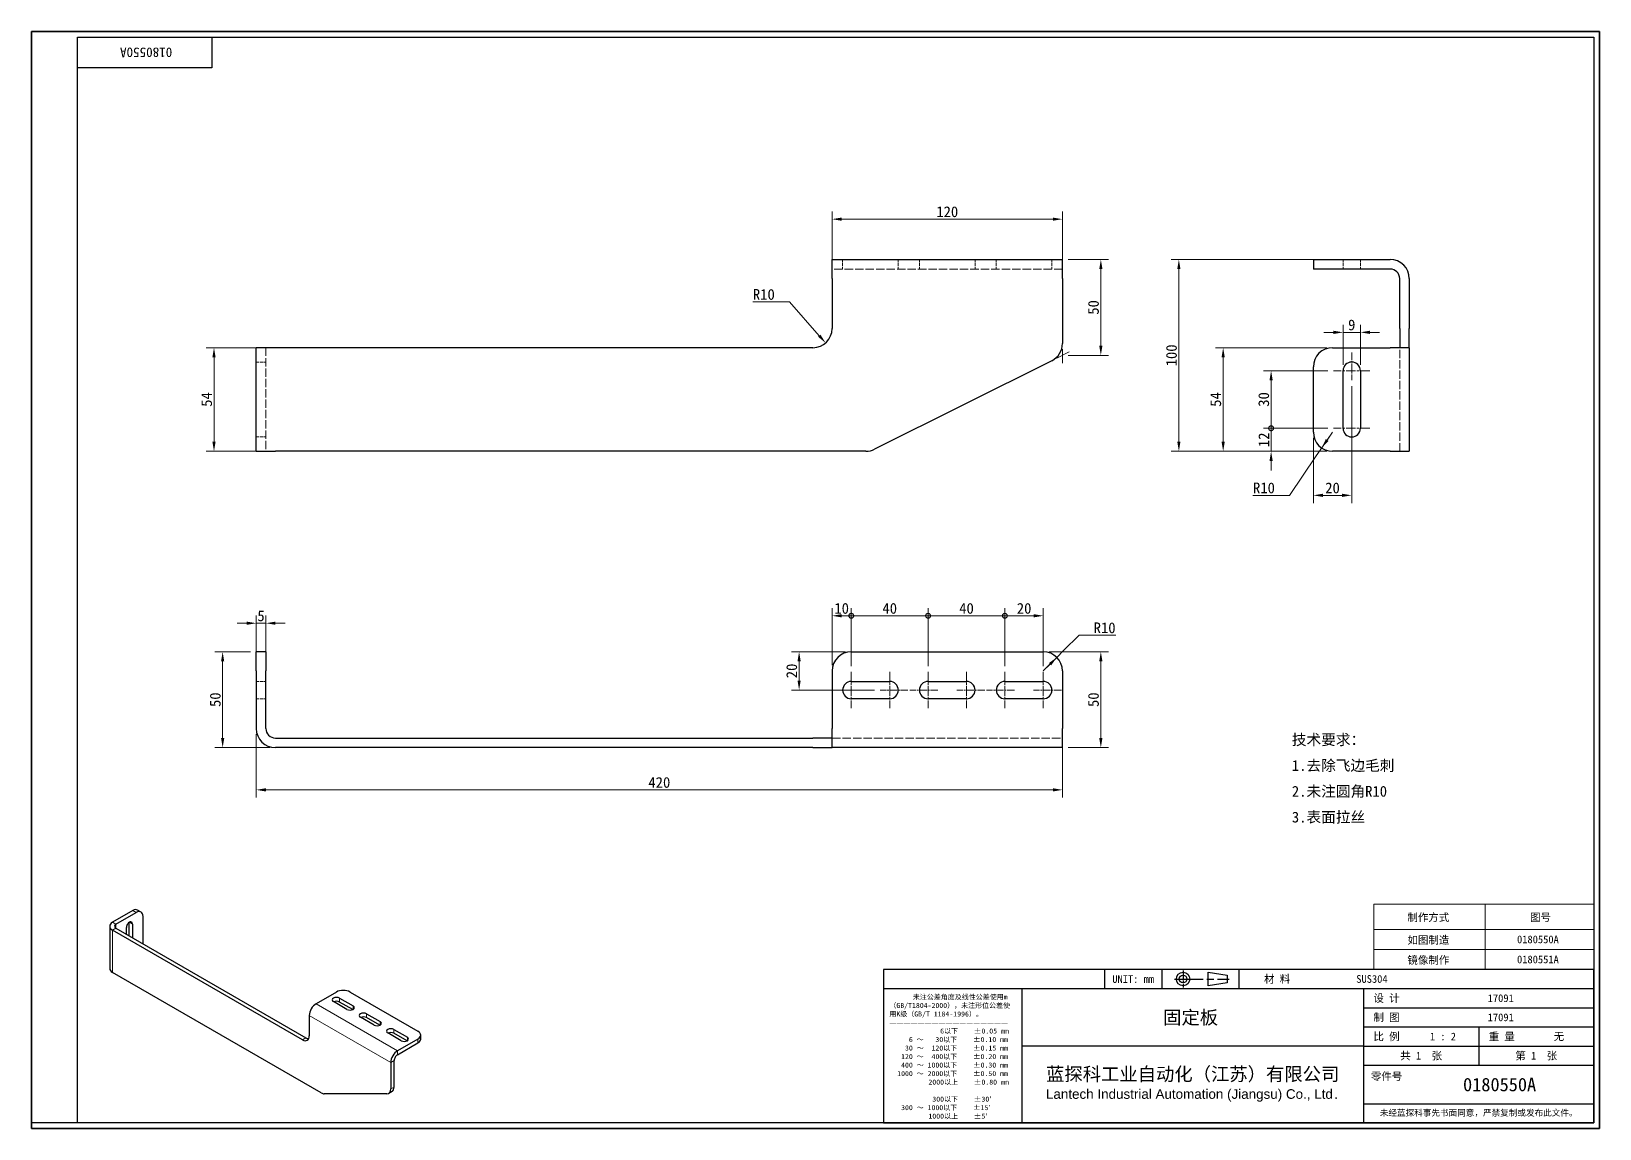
# Model space of a CAD drawing. Header units: millimetres. Extents: x 12 to 829, y 11 to 583.
import ezdxf
from ezdxf.enums import TextEntityAlignment as Align

# ---------------------------------------------------------------- set-up
doc = ezdxf.new("R2010")
doc.units = ezdxf.units.MM
doc.header["$LTSCALE"] = 2
doc.linetypes.add('CHAIN', pattern=[0.3543, 0.2362, -0.0295, 0.0591, -0.0295])
doc.linetypes.add('DASHED', pattern=[0.2067, 0.1654, -0.0413])
for name, color, linetype, lineweight in [('1', 7, 'Continuous', 18), ('可见 (ISO)', 7, 'Continuous', 25), ('可见窄的 (ISO)', 7, 'Continuous', 18), ('图框 (ISO)', 7, 'Continuous', 35), ('标题 (ISO)', 7, 'Continuous', 25)]:
    doc.layers.add(name, color=color, linetype=linetype, lineweight=lineweight)
for name, color, linetype, lineweight, true_color in [('中心标记 (ISO)', 1, 'CHAIN', 18, 0xff0000), ('尺寸 (ISO)', 7, 'Continuous', 18, 0x008000), ('符号 (ISO)', 7, 'Continuous', 18, 0x008000), ('隐藏 (ISO)', 5, 'DASHED', 18, 0x0000ff)]:
    doc.layers.add(name, color=color, linetype=linetype, lineweight=lineweight, true_color=true_color)
doc.styles.add('文本样式164', font='SimSun.ttf')
doc.styles.add('文本样式165', font='SimSun.ttf')
doc.styles.add('文本样式74', font='SimSun.ttf')
doc.styles.add('最新国标', font='simfang.ttf')
doc.styles.add('注释文本 (ISO)', font='simfang.ttf')
doc.dimstyles.new('默认 (GB)', dxfattribs={"dimscale": 2, "dimtxt": 2.8, "dimasz": 2.5, "dimexe": 2, "dimexo": 1.5, "dimgap": 0.5, "dimtad": 1, "dimtoh": 1, "dimdsep": 46, "dimtxsty": '最新国标', "dimcen": 0.09, "dimdle": 10, "dimclrd": 256, "dimclre": 256, "dimclrt": 256, "dimaunit": 1, "dimadec": 3, "dimazin": 2, "dimtfac": 0.535714, "dimtdec": 3, "dimtmove": 0, "dimatfit": 3, "dimfxl": 0, "dimtolj": 1, "dimlwd": -1, "dimlwe": -1, "dimarcsym": 0})

# ---------------------------------------------------------------- blocks, each defined once
blk = doc.blocks.new('图框 最新国标')
at = {"layer": '图框 (ISO)'}
for p, q in [((6, 7), (6, 291.5)), ((6, 291.5), (414.5, 291.5)), ((414.5, 291.5), (414.5, 5.5)), ((6, 7), (6, 5.5)), ((6, 7), (6, 5.5)), ((414.5, 5.5), (6, 5.5))]:
    blk.add_line(p, q, dxfattribs=at)
at = {"layer": '图框 (ISO)', "color": 7, "linetype": 'Continuous', "lineweight": 25}
for p, q in [((18, 290), (413, 290)), ((18, 7), (18, 290)), ((18, 290), (413, 290)), ((53, 290), (53, 282)), ((413, 290), (413, 7)), ((413, 290), (413, 7)), ((53, 282), (18, 282)), ((413, 7), (6, 7)), ((413, 7), (18, 7))]:
    blk.add_line(p, q, dxfattribs=at)
at = {"layer": '图框 (ISO)', "style": '文本样式74'}
blk.add_attdef('零件代号_001', (42.7, 287.25), '', height=2.5, rotation=180, dxfattribs=at)
blk = doc.blocks.new('标题栏 最新国标')
at = {"layer": '标题 (ISO)'}
for p, q in [((381.98, -183.84), (196.98, -183.84)), ((196.98, -183.84), (196.98, -223.84)), ((254.48, -183.84), (254.48, -188.84)), ((269.48, -183.84), (269.48, -188.84)), ((281.48, -188.09), (281.48, -184.59)), ((281.48, -184.59), (286.48, -185.34)), ((286.48, -187.34), (281.48, -188.09)), ((286.48, -185.34), (286.48, -187.34)), ((289.48, -183.84), (289.48, -188.84)), ((381.98, -223.84), (381.98, -183.84)), ((383.48, -183.84), (383.48, -225.34)), ((196.98, -188.84), (381.98, -188.84)), ((232.98, -188.84), (232.98, -223.84)), ((321.98, -188.84), (321.98, -223.84)), ((321.98, -193.84), (381.98, -193.84)), ((321.98, -198.84), (381.98, -198.84)), ((351.98, -198.84), (351.98, -208.84)), ((321.98, -203.84), (232.98, -203.84)), ((321.98, -203.84), (381.98, -203.84)), ((321.98, -208.84), (381.98, -208.84)), ((321.98, -218.84), (381.98, -218.84)), ((196.98, -223.84), (381.98, -223.84)), ((383.48, -225.34), (196.98, -225.34))]:
    blk.add_line(p, q, dxfattribs=at)
at = {"layer": '标题 (ISO)', "linetype": 'CHAIN', "ltscale": 15.834605}
blk.add_line((272.73, -186.34), (286.98, -186.34), dxfattribs=at)
at = {"layer": '标题 (ISO)', "linetype": 'CHAIN', "ltscale": 5.000333}
blk.add_line((274.98, -184.09), (274.98, -188.59), dxfattribs=at)
at = {"layer": '标题 (ISO)'}
for radius in [1.75, 1]:
    blk.add_circle((274.98, -186.34), radius, dxfattribs=at)
at = {"layer": '1', "style": '文本样式164'}
for s, p in [('UNIT: mm', (261.98, -186.34)), ('材 料', (299.48, -186.34)), ('设 计', (327.98, -191.34)), ('制 图', (327.98, -196.34)), ('比 例', (327.98, -201.34)), ('重 量', (357.98, -201.34)), ('共 1  张', (336.98, -206.34)), ('第 1  张', (366.98, -206.34))]:
    blk.add_text(s, height=2, dxfattribs=at).set_placement(p, align=Align.MIDDLE_CENTER)
at = {"layer": '标题 (ISO)', "style": '注释文本 (ISO)'}
for s, insert, char_height, attachment_point, line_spacing_factor in [('\\fSimSun|b0|i0;{\\H1.3000;      未注公差角度及线性公差使用m\\P}\\fSimSun|b0|i0;{\\H1.3000;（GB/T1804-2000），未注形位公差使\\P}\\fSimSun|b0|i0;{\\H1.3000;用K级（GB/T 1184-1996）。\\P}\\fSimSun|b0|i0;{\\H1.3000;—————————————————\\P}\\fSimSun|b0|i0;{\\H1.3000;             6以下    ±0.05 mm\\P}\\fSimSun|b0|i0;{\\H1.3000;     6 ～   30以下    ±0.10 mm\\P}\\fSimSun|b0|i0;{\\H1.3000;    30 ～  120以下    ±0.15 mm\\P}\\fSimSun|b0|i0;{\\H1.3000;   120 ～  400以下    ±0.20 mm\\P}\\fSimSun|b0|i0;{\\H1.3000;   400 ～ 1000以下    ±0.30 mm\\P}\\fSimSun|b0|i0;{\\H1.3000;  1000 ～ 2000以下    ±0.50 mm\\P}\\fSimSun|b0|i0;{\\H1.3000;          2000以上    ±0.80 mm\\P}\\fSimSun|b0|i0;{\\H1.3000;\\P}\\fSimSun|b0|i0;{\\H1.3000;           300以下    ±30′\\P}\\fSimSun|b0|i0;{\\H1.3000;   300 ～ 1000以下    ±15′\\P}\\fSimSun|b0|i0;{\\H1.3000;          1000以上    ±5′}', (198.48, -206.63), 1.3, 4, 1.023913), ('{\\fMicrosoft YaHei|b0|i0|c134|p34;\\H1.75x;蓝探科工业自动化（江苏）有限公司\\P\\fArial|b0|i0|c0|p34;\\H0.71429x;Lantech Industrial Automation (Jiangsu) Co., Ltd\\fFangSong|b0|i0|c134|p49;.\\H1.15195x; }', (277.48, -213.84), 2, 5, 0.978695)]:
    blk.add_mtext(s, dxfattribs=dict(at, insert=insert, char_height=char_height, attachment_point=attachment_point, line_spacing_factor=line_spacing_factor))
at = {"layer": '标题 (ISO)', "attachment_point": 5, "style": '注释文本 (ISO)'}
for s, insert, char_height in [('\\fFangSong|b0|i0;零件号', (327.98, -211.84), 2), ('\\fSimSun|b0|i0;{\\H1.6000;未经蓝探科事先书面同意，严禁复制或发布此文件。}', (351.98, -221.34), 1.6)]:
    blk.add_mtext(s, dxfattribs=dict(at, insert=insert, char_height=char_height))
at = {"layer": '标题 (ISO)'}
for tag, p, height, style in [('材料_001', (320.09, -187.33), 2, '注释文本 (ISO)'), ('设计人_001', (354.32, -192.33), 2, '注释文本 (ISO)'), ('库存编号_001', (269.78, -198.11), 3.5, '文本样式165'), ('设计人_001', (354.32, -197.33), 2, '注释文本 (ISO)'), ('视图比例_001', (339.26, -202.33), 2, '注释文本 (ISO)'), ('质量\\P3;_001', (371.53, -202.3), 2, '注释文本 (ISO)'), ('零件代号_001', (347.9, -215.59), 3.5, '文本样式165')]:
    blk.add_attdef(tag, p, '', height=height, dxfattribs=dict(at, style=style))
blk = doc.blocks.new('*D5')
at = {"layer": 'Defpoints', "color": 0, "transparency": 16777216}
for p in [(139.15, 418.09), (107.15, 364.09), (139.15, 364.09)]:
    blk.add_point(p, dxfattribs=at)
at = {"layer": '尺寸 (ISO)', "color": 116, "true_color": 0x00803f, "transparency": 16777216}
for p, q in [((136.15, 418.09), (103.15, 418.09)), ((107.15, 413.09), (107.15, 369.09)), ((136.15, 364.09), (103.15, 364.09))]:
    blk.add_line(p, q, dxfattribs=at)
for points in [[(106.32, 413.09), (107.98, 413.09), (107.15, 418.09)], [(106.32, 369.09), (107.98, 369.09), (107.15, 364.09)]]:
    blk.add_solid(points, dxfattribs=at)
at = {"layer": '尺寸 (ISO)', "transparency": 16777216, "insert": (103.32, 391.09), "char_height": 5.6, "attachment_point": 5, "rotation": 90, "style": '最新国标'}
blk.add_mtext('\\A1;54', dxfattribs=at)
blk = doc.blocks.new('*D6')
at = {"layer": 'Defpoints', "color": 0, "transparency": 16777216}
for p in [(549.15, 464.09), (569.15, 464.09), (549.15, 414.09)]:
    blk.add_point(p, dxfattribs=at)
at = {"layer": '尺寸 (ISO)', "color": 116, "true_color": 0x00803f, "transparency": 16777216}
for p, q in [((552.15, 464.09), (573.15, 464.09)), ((569.15, 419.09), (569.15, 459.09)), ((552.15, 414.09), (573.15, 414.09))]:
    blk.add_line(p, q, dxfattribs=at)
for points in [[(568.32, 459.09), (569.98, 459.09), (569.15, 464.09)], [(568.32, 419.09), (569.98, 419.09), (569.15, 414.09)]]:
    blk.add_solid(points, dxfattribs=at)
at = {"layer": '尺寸 (ISO)', "transparency": 16777216, "insert": (565.32, 439.09), "char_height": 5.6, "attachment_point": 5, "rotation": 90, "style": '最新国标'}
blk.add_mtext('\\A1;50', dxfattribs=at)
blk = doc.blocks.new('*D7')
at = {"layer": 'Defpoints', "color": 0, "transparency": 16777216}
for p in [(689.85, 464.09), (609.8, 364.09), (689.85, 364.09)]:
    blk.add_point(p, dxfattribs=at)
at = {"layer": '尺寸 (ISO)', "color": 116, "true_color": 0x00803f, "transparency": 16777216}
for p, q in [((686.85, 464.09), (605.8, 464.09)), ((609.8, 459.09), (609.8, 369.09)), ((686.85, 364.09), (605.8, 364.09))]:
    blk.add_line(p, q, dxfattribs=at)
for points in [[(608.96, 459.09), (610.63, 459.09), (609.8, 464.09)], [(608.96, 369.09), (610.63, 369.09), (609.8, 364.09)]]:
    blk.add_solid(points, dxfattribs=at)
at = {"layer": '尺寸 (ISO)', "transparency": 16777216, "insert": (605.97, 414.09), "char_height": 5.6, "attachment_point": 5, "rotation": 90, "style": '最新国标'}
blk.add_mtext('\\A1;100', dxfattribs=at)
blk = doc.blocks.new('*D8')
at = {"layer": 'Defpoints', "color": 0, "transparency": 16777216}
for p in [(689.85, 418.09), (632.87, 364.09), (689.85, 364.09)]:
    blk.add_point(p, dxfattribs=at)
at = {"layer": '尺寸 (ISO)', "color": 116, "true_color": 0x00803f, "transparency": 16777216}
for p, q in [((686.85, 418.09), (628.87, 418.09)), ((632.87, 413.09), (632.87, 369.09)), ((686.85, 364.09), (628.87, 364.09))]:
    blk.add_line(p, q, dxfattribs=at)
for points in [[(632.04, 413.09), (633.7, 413.09), (632.87, 418.09)], [(632.04, 369.09), (633.7, 369.09), (632.87, 364.09)]]:
    blk.add_solid(points, dxfattribs=at)
at = {"layer": '尺寸 (ISO)', "transparency": 16777216, "insert": (629.04, 391.09), "char_height": 5.6, "attachment_point": 5, "rotation": 90, "style": '最新国标'}
blk.add_mtext('\\A1;54', dxfattribs=at)
blk = doc.blocks.new('_DotSmall')
at = {"color": 0, "linetype": 'ByBlock', "const_width": 0.5}
blk.add_lwpolyline([(-0.0625, 0, 1), (0.0625, 0, 1)], format="xyb", close=True, dxfattribs=at)
blk = doc.blocks.new('*D9')
at = {"layer": 'Defpoints', "color": 0, "transparency": 16777216}
for p in [(657.85, 376.09), (690.35, 376.09), (689.85, 364.09)]:
    blk.add_point(p, dxfattribs=at)
at = {"layer": '尺寸 (ISO)', "color": 116, "true_color": 0x00803f, "transparency": 16777216}
for p, q in [((687.35, 376.09), (653.85, 376.09)), ((657.85, 369.09), (657.85, 376.09)), ((657.85, 364.09), (657.85, 369.09)), ((686.85, 364.09), (653.85, 364.09)), ((657.85, 359.09), (657.85, 354.09))]:
    blk.add_line(p, q, dxfattribs=at)
blk.add_solid([(657.02, 359.09), (658.69, 359.09), (657.85, 364.09)], dxfattribs=at)
at = {"layer": '尺寸 (ISO)', "color": 116, "true_color": 0x00803f, "transparency": 16777216, "xscale": 5, "yscale": 5, "zscale": 5, "rotation": 270}
blk.add_blockref('_DotSmall', (657.85, 376.09), dxfattribs=at)
at = {"layer": '尺寸 (ISO)', "transparency": 16777216, "insert": (654.05, 370.07), "char_height": 5.6, "attachment_point": 5, "rotation": 90, "style": '最新国标'}
blk.add_mtext('\\A1;12', dxfattribs=at)
blk = doc.blocks.new('*D11')
at = {"layer": 'Defpoints', "color": 0, "transparency": 16777216}
for p in [(657.85, 406.09), (690.35, 406.09), (690.35, 376.09)]:
    blk.add_point(p, dxfattribs=at)
at = {"layer": '尺寸 (ISO)', "color": 116, "true_color": 0x00803f, "transparency": 16777216}
for p, q in [((687.35, 406.09), (653.85, 406.09)), ((657.85, 376.09), (657.85, 401.09)), ((687.35, 376.09), (653.85, 376.09))]:
    blk.add_line(p, q, dxfattribs=at)
blk.add_solid([(657.02, 401.09), (658.69, 401.09), (657.85, 406.09)], dxfattribs=at)
at = {"layer": '尺寸 (ISO)', "color": 116, "true_color": 0x00803f, "transparency": 16777216, "xscale": 5, "yscale": 5, "zscale": 5, "rotation": 270}
blk.add_blockref('_DotSmall', (657.85, 376.09), dxfattribs=at)
at = {"layer": '尺寸 (ISO)', "transparency": 16777216, "insert": (654.02, 391.11), "char_height": 5.6, "attachment_point": 5, "rotation": 90, "style": '最新国标'}
blk.add_mtext('\\A1;30', dxfattribs=at)
blk = doc.blocks.new('*D12')
at = {"layer": 'Defpoints', "color": 0, "transparency": 16777216}
for p in [(699.85, 401.09), (679.85, 374.09), (699.85, 341.13)]:
    blk.add_point(p, dxfattribs=at)
at = {"layer": '尺寸 (ISO)', "color": 116, "true_color": 0x00803f, "transparency": 16777216}
for p, q in [((699.85, 398.09), (699.85, 337.13)), ((679.85, 371.09), (679.85, 337.13)), ((684.85, 341.13), (694.85, 341.13))]:
    blk.add_line(p, q, dxfattribs=at)
for points in [[(684.85, 341.97), (684.85, 340.3), (679.85, 341.13)], [(694.85, 341.97), (694.85, 340.3), (699.85, 341.13)]]:
    blk.add_solid(points, dxfattribs=at)
at = {"layer": '尺寸 (ISO)', "transparency": 16777216, "insert": (689.85, 344.97), "char_height": 5.6, "attachment_point": 5, "style": '最新国标'}
blk.add_mtext('\\A1;20', dxfattribs=at)
blk = doc.blocks.new('*D13')
at = {"layer": 'Defpoints', "color": 0, "transparency": 16777216}
for p in [(704.35, 426.09), (695.35, 406.09), (704.35, 406.09)]:
    blk.add_point(p, dxfattribs=at)
at = {"layer": '尺寸 (ISO)', "color": 116, "true_color": 0x00803f, "transparency": 16777216}
for p, q in [((690.35, 426.09), (685.35, 426.09)), ((695.35, 409.09), (695.35, 430.09)), ((695.35, 426.09), (704.35, 426.09)), ((704.35, 409.09), (704.35, 430.09)), ((709.35, 426.09), (714.35, 426.09))]:
    blk.add_line(p, q, dxfattribs=at)
for points in [[(690.35, 426.93), (690.35, 425.26), (695.35, 426.09)], [(709.35, 426.93), (709.35, 425.26), (704.35, 426.09)]]:
    blk.add_solid(points, dxfattribs=at)
at = {"layer": '尺寸 (ISO)', "transparency": 16777216, "insert": (699.85, 429.93), "char_height": 5.6, "attachment_point": 5, "style": '最新国标'}
blk.add_mtext('\\A1;9', dxfattribs=at)
blk = doc.blocks.new('*D14')
at = {"layer": 'Defpoints', "color": 0, "transparency": 16777216}
for p in [(134.15, 274.47), (129.15, 249.6), (134.15, 249.6)]:
    blk.add_point(p, dxfattribs=at)
at = {"layer": '尺寸 (ISO)', "color": 116, "true_color": 0x00803f, "transparency": 16777216}
for p, q in [((129.15, 252.6), (129.15, 278.47)), ((134.15, 252.6), (134.15, 278.47)), ((124.15, 274.47), (119.15, 274.47)), ((129.15, 274.47), (134.15, 274.47)), ((139.15, 274.47), (144.15, 274.47))]:
    blk.add_line(p, q, dxfattribs=at)
for points in [[(124.15, 275.3), (124.15, 273.64), (129.15, 274.47)], [(139.15, 275.3), (139.15, 273.64), (134.15, 274.47)]]:
    blk.add_solid(points, dxfattribs=at)
at = {"layer": '尺寸 (ISO)', "transparency": 16777216, "insert": (131.65, 278.3), "char_height": 5.6, "attachment_point": 5, "style": '最新国标'}
blk.add_mtext('\\A1;5', dxfattribs=at)
blk = doc.blocks.new('*D15')
at = {"layer": 'Defpoints', "color": 0, "transparency": 16777216}
for p in [(129.15, 259.6), (111.65, 209.6), (139.15, 209.6)]:
    blk.add_point(p, dxfattribs=at)
at = {"layer": '尺寸 (ISO)', "color": 116, "true_color": 0x00803f, "transparency": 16777216}
for p, q in [((126.15, 259.6), (107.65, 259.6)), ((111.65, 254.6), (111.65, 214.6)), ((136.15, 209.6), (107.65, 209.6))]:
    blk.add_line(p, q, dxfattribs=at)
for points in [[(110.82, 254.6), (112.48, 254.6), (111.65, 259.6)], [(110.82, 214.6), (112.48, 214.6), (111.65, 209.6)]]:
    blk.add_solid(points, dxfattribs=at)
at = {"layer": '尺寸 (ISO)', "transparency": 16777216, "insert": (107.82, 234.6), "char_height": 5.6, "attachment_point": 5, "rotation": 90, "style": '最新国标'}
blk.add_mtext('\\A1;50', dxfattribs=at)
blk = doc.blocks.new('*D16')
at = {"layer": 'Defpoints', "color": 0, "transparency": 16777216}
for p in [(539.15, 259.6), (549.15, 209.6), (569.15, 209.6)]:
    blk.add_point(p, dxfattribs=at)
at = {"layer": '尺寸 (ISO)', "color": 116, "true_color": 0x00803f, "transparency": 16777216}
for p, q in [((542.15, 259.6), (573.15, 259.6)), ((569.15, 254.6), (569.15, 214.6)), ((552.15, 209.6), (573.15, 209.6))]:
    blk.add_line(p, q, dxfattribs=at)
for points in [[(568.32, 254.6), (569.98, 254.6), (569.15, 259.6)], [(568.32, 214.6), (569.98, 214.6), (569.15, 209.6)]]:
    blk.add_solid(points, dxfattribs=at)
at = {"layer": '尺寸 (ISO)', "transparency": 16777216, "insert": (565.32, 234.6), "char_height": 5.6, "attachment_point": 5, "rotation": 90, "style": '最新国标'}
blk.add_mtext('\\A1;50', dxfattribs=at)
blk = doc.blocks.new('*D17')
at = {"layer": 'Defpoints', "color": 0, "transparency": 16777216}
for p in [(439.15, 278.35), (429.15, 249.6), (439.15, 249.1)]:
    blk.add_point(p, dxfattribs=at)
at = {"layer": '尺寸 (ISO)', "color": 116, "true_color": 0x00803f, "transparency": 16777216}
for p, q in [((429.15, 252.6), (429.15, 282.35)), ((434.15, 278.35), (439.15, 278.35)), ((439.15, 252.1), (439.15, 282.35))]:
    blk.add_line(p, q, dxfattribs=at)
blk.add_solid([(434.15, 279.18), (434.15, 277.51), (429.15, 278.35)], dxfattribs=at)
at = {"layer": '尺寸 (ISO)', "color": 116, "true_color": 0x00803f, "transparency": 16777216, "xscale": 5, "yscale": 5, "zscale": 5}
blk.add_blockref('_DotSmall', (439.15, 278.35), dxfattribs=at)
at = {"layer": '尺寸 (ISO)', "transparency": 16777216, "insert": (434.13, 282.18), "char_height": 5.6, "attachment_point": 5, "style": '最新国标'}
blk.add_mtext('\\A1;10', dxfattribs=at)
blk = doc.blocks.new('*D18')
at = {"layer": 'Defpoints', "color": 0, "transparency": 16777216}
for p in [(479.15, 278.35), (439.15, 249.1), (479.15, 249.1)]:
    blk.add_point(p, dxfattribs=at)
at = {"layer": '尺寸 (ISO)', "color": 116, "true_color": 0x00803f, "transparency": 16777216}
for p, q in [((439.15, 252.1), (439.15, 282.35)), ((439.15, 278.35), (479.15, 278.35)), ((479.15, 252.1), (479.15, 282.35))]:
    blk.add_line(p, q, dxfattribs=at)
at = {"layer": '尺寸 (ISO)', "color": 116, "true_color": 0x00803f, "transparency": 16777216, "xscale": 5, "yscale": 5, "zscale": 5, "rotation": 180}
blk.add_blockref('_DotSmall', (439.15, 278.35), dxfattribs=at)
at = {"layer": '尺寸 (ISO)', "color": 116, "true_color": 0x00803f, "transparency": 16777216, "xscale": 5, "yscale": 5, "zscale": 5}
blk.add_blockref('_DotSmall', (479.15, 278.35), dxfattribs=at)
at = {"layer": '尺寸 (ISO)', "transparency": 16777216, "insert": (459.17, 282.18), "char_height": 5.6, "attachment_point": 5, "style": '最新国标'}
blk.add_mtext('\\A1;40', dxfattribs=at)
blk = doc.blocks.new('*D19')
at = {"layer": 'Defpoints', "color": 0, "transparency": 16777216}
for p in [(519.15, 278.35), (479.15, 249.1), (519.15, 249.1)]:
    blk.add_point(p, dxfattribs=at)
at = {"layer": '尺寸 (ISO)', "color": 116, "true_color": 0x00803f, "transparency": 16777216}
for p, q in [((479.15, 252.1), (479.15, 282.35)), ((479.15, 278.35), (519.15, 278.35)), ((519.15, 252.1), (519.15, 282.35))]:
    blk.add_line(p, q, dxfattribs=at)
at = {"layer": '尺寸 (ISO)', "color": 116, "true_color": 0x00803f, "transparency": 16777216, "xscale": 5, "yscale": 5, "zscale": 5, "rotation": 180}
blk.add_blockref('_DotSmall', (479.15, 278.35), dxfattribs=at)
at = {"layer": '尺寸 (ISO)', "color": 116, "true_color": 0x00803f, "transparency": 16777216, "xscale": 5, "yscale": 5, "zscale": 5}
blk.add_blockref('_DotSmall', (519.15, 278.35), dxfattribs=at)
at = {"layer": '尺寸 (ISO)', "transparency": 16777216, "insert": (499.17, 282.18), "char_height": 5.6, "attachment_point": 5, "style": '最新国标'}
blk.add_mtext('\\A1;40', dxfattribs=at)
blk = doc.blocks.new('*D20')
at = {"layer": 'Defpoints', "color": 0, "transparency": 16777216}
for p in [(539.15, 278.35), (519.15, 249.1), (539.15, 249.1)]:
    blk.add_point(p, dxfattribs=at)
at = {"layer": '尺寸 (ISO)', "color": 116, "true_color": 0x00803f, "transparency": 16777216}
for p, q in [((519.15, 252.1), (519.15, 282.35)), ((519.15, 278.35), (534.15, 278.35)), ((539.15, 252.1), (539.15, 282.35))]:
    blk.add_line(p, q, dxfattribs=at)
blk.add_solid([(534.15, 279.18), (534.15, 277.51), (539.15, 278.35)], dxfattribs=at)
at = {"layer": '尺寸 (ISO)', "color": 116, "true_color": 0x00803f, "transparency": 16777216, "xscale": 5, "yscale": 5, "zscale": 5, "rotation": 180}
blk.add_blockref('_DotSmall', (519.15, 278.35), dxfattribs=at)
at = {"layer": '尺寸 (ISO)', "transparency": 16777216, "insert": (529.17, 282.18), "char_height": 5.6, "attachment_point": 5, "style": '最新国标'}
blk.add_mtext('\\A1;20', dxfattribs=at)
blk = doc.blocks.new('*D21')
at = {"layer": 'Defpoints', "color": 0, "transparency": 16777216}
for p in [(439.15, 259.6), (411.96, 239.6), (454.15, 239.6)]:
    blk.add_point(p, dxfattribs=at)
at = {"layer": '尺寸 (ISO)', "color": 116, "true_color": 0x00803f, "transparency": 16777216}
for p, q in [((436.15, 259.6), (407.96, 259.6)), ((411.96, 254.6), (411.96, 244.6)), ((451.15, 239.6), (407.96, 239.6))]:
    blk.add_line(p, q, dxfattribs=at)
for points in [[(411.13, 254.6), (412.8, 254.6), (411.96, 259.6)], [(411.13, 244.6), (412.8, 244.6), (411.96, 239.6)]]:
    blk.add_solid(points, dxfattribs=at)
at = {"layer": '尺寸 (ISO)', "transparency": 16777216, "insert": (408.13, 249.6), "char_height": 5.6, "attachment_point": 5, "rotation": 90, "style": '最新国标'}
blk.add_mtext('\\A1;20', dxfattribs=at)
blk = doc.blocks.new('*D22')
at = {"layer": 'Defpoints', "color": 0, "transparency": 16777216}
for p in [(546.24, 256.66), (539.15, 249.6)]:
    blk.add_point(p, dxfattribs=at)
at = {"layer": '尺寸 (ISO)', "color": 116, "true_color": 0x00803f, "transparency": 16777216}
for p, q in [((557.83, 268.21), (549.78, 260.19)), ((576.93, 268.21), (557.83, 268.21)), ((539.15, 249.6), (546.24, 256.66)), ((546.24, 256.66), (549.78, 260.19)), ((542.69, 253.13), (539.15, 249.6))]:
    blk.add_line(p, q, dxfattribs=at)
blk.add_solid([(542.1, 253.72), (543.28, 252.54), (546.24, 256.66)], dxfattribs=at)
at = {"layer": '尺寸 (ISO)', "transparency": 16777216, "insert": (571.12, 272.04), "char_height": 5.6, "attachment_point": 5, "style": '最新国标'}
blk.add_mtext('\\A1;R10', dxfattribs=at)
blk = doc.blocks.new('*D23')
at = {"layer": 'Defpoints', "color": 0, "transparency": 16777216}
for p in [(549.15, 485.09), (429.15, 454.09), (549.15, 454.09)]:
    blk.add_point(p, dxfattribs=at)
at = {"layer": '尺寸 (ISO)', "color": 116, "true_color": 0x00803f, "transparency": 16777216}
for p, q in [((429.15, 457.09), (429.15, 489.09)), ((434.15, 485.09), (544.15, 485.09)), ((549.15, 457.09), (549.15, 489.09))]:
    blk.add_line(p, q, dxfattribs=at)
for points in [[(434.15, 485.93), (434.15, 484.26), (429.15, 485.09)], [(544.15, 485.93), (544.15, 484.26), (549.15, 485.09)]]:
    blk.add_solid(points, dxfattribs=at)
at = {"layer": '尺寸 (ISO)', "transparency": 16777216, "insert": (489.15, 488.93), "char_height": 5.6, "attachment_point": 5, "style": '最新国标'}
blk.add_mtext('\\A1;120', dxfattribs=at)
blk = doc.blocks.new('*D24')
at = {"layer": 'Defpoints', "color": 0, "transparency": 16777216}
for p in [(129.15, 219.6), (549.15, 219.6), (549.15, 187.6)]:
    blk.add_point(p, dxfattribs=at)
at = {"layer": '尺寸 (ISO)', "color": 116, "true_color": 0x00803f, "transparency": 16777216}
for p, q in [((129.15, 216.6), (129.15, 183.6)), ((549.15, 216.6), (549.15, 183.6)), ((134.15, 187.6), (544.15, 187.6))]:
    blk.add_line(p, q, dxfattribs=at)
for points in [[(134.15, 188.44), (134.15, 186.77), (129.15, 187.6)], [(544.15, 188.44), (544.15, 186.77), (549.15, 187.6)]]:
    blk.add_solid(points, dxfattribs=at)
at = {"layer": '尺寸 (ISO)', "transparency": 16777216, "insert": (339.15, 191.44), "char_height": 5.6, "attachment_point": 5, "style": '最新国标'}
blk.add_mtext('\\A1;420', dxfattribs=at)
blk = doc.blocks.new('*D25')
at = {"layer": 'Defpoints', "color": 0, "transparency": 16777216}
for p in [(419.15, 428.09), (425.77, 420.6)]:
    blk.add_point(p, dxfattribs=at)
at = {"layer": '尺寸 (ISO)', "color": 116, "true_color": 0x00803f, "transparency": 16777216}
for p, q in [((387.79, 441.99), (406.88, 441.99)), ((406.88, 441.99), (422.46, 424.34))]:
    blk.add_line(p, q, dxfattribs=at)
blk.add_solid([(423.08, 424.9), (421.83, 423.79), (425.77, 420.6)], dxfattribs=at)
at = {"layer": '尺寸 (ISO)', "transparency": 16777216, "insert": (393.59, 445.83), "char_height": 5.6, "attachment_point": 5, "style": '最新国标'}
blk.add_mtext('\\A1;R10', dxfattribs=at)
blk = doc.blocks.new('*D26')
at = {"layer": 'Defpoints', "color": 0, "transparency": 16777216}
for p in [(689.85, 374.09), (684.22, 365.83)]:
    blk.add_point(p, dxfattribs=at)
at = {"layer": '尺寸 (ISO)', "color": 116, "true_color": 0x00803f, "transparency": 16777216}
for p, q in [((689.85, 374.09), (684.22, 365.83)), ((687.04, 369.96), (689.85, 374.09)), ((667.41, 341.13), (681.41, 361.7)), ((684.22, 365.83), (681.41, 361.7)), ((648.31, 341.13), (667.41, 341.13))]:
    blk.add_line(p, q, dxfattribs=at)
blk.add_solid([(686.35, 370.43), (687.73, 369.49), (684.22, 365.83)], dxfattribs=at)
at = {"layer": '尺寸 (ISO)', "transparency": 16777216, "insert": (654.12, 344.97), "char_height": 5.6, "attachment_point": 5, "style": '最新国标'}
blk.add_mtext('\\A1;R10', dxfattribs=at)
blk = doc.blocks.new('表格1')
at = {"layer": '符号 (ISO)'}
for p, q in [((355.72, 63.99), (413, 63.99)), ((355.72, 63.99), (355.72, 57.45)), ((384.65, 63.99), (384.65, 57.45)), ((413, 63.99), (413, 57.45)), ((355.72, 57.45), (413, 57.45)), ((355.72, 57.45), (355.72, 47)), ((384.65, 57.45), (384.65, 47)), ((413, 57.45), (413, 47)), ((355.72, 52.23), (413, 52.23)), ((355.72, 47), (413, 47))]:
    blk.add_line(p, q, dxfattribs=at)
at = {"layer": '符号 (ISO)', "char_height": 2, "attachment_point": 7, "style": '注释文本 (ISO)'}
for s, insert in [('制作方式', (364.43, 59.31)), ('图号', (396.37, 59.37)), ('如图制造', (364.44, 53.44)), ('0180550A', (392.98, 53.8)), ('镜像制作', (364.43, 48.2)), ('0180551A', (392.98, 48.58))]:
    blk.add_mtext(s, dxfattribs=dict(at, insert=insert))

msp = doc.modelspace()

# ---------------------------------------------------------------- linework, layer by layer
at = {"layer": '中心标记 (ISO)', "ltscale": 8.056153}
for p, q in [((699.8531, 415.5935), (699.8531, 401.0935)), ((699.8531, 381.0935), (699.8531, 366.5935)), ((444.1494, 239.6046), (429.6494, 239.6046)), ((468.6494, 239.6046), (454.1494, 239.6046)), ((484.1494, 239.6046), (469.6494, 239.6046)), ((508.6494, 239.6046), (494.1494, 239.6046)), ((524.1494, 239.6046), (509.6494, 239.6046)), ((548.6494, 239.6046), (534.1494, 239.6046))]:
    msp.add_line(p, q, dxfattribs=at)
at = {"layer": '中心标记 (ISO)', "ltscale": 10.556371}
for p, q in [((709.3531, 406.0935), (690.3531, 406.0935)), ((709.3531, 376.0935), (690.3531, 376.0935)), ((439.1494, 249.1046), (439.1494, 230.1046)), ((459.1494, 249.1046), (459.1494, 230.1046)), ((479.1494, 249.1046), (479.1494, 230.1046)), ((499.1494, 249.1046), (499.1494, 230.1046)), ((519.1494, 249.1046), (519.1494, 230.1046)), ((539.1494, 249.1046), (539.1494, 230.1046))]:
    msp.add_line(p, q, dxfattribs=at)
at = {"layer": '可见 (ISO)'}
for p, q in [((429.1494, 464.0935), (549.1494, 464.0935)), ((429.1494, 454.0935), (429.1494, 464.0935)), ((549.1494, 454.0935), (549.1494, 464.0935)), ((679.8531, 464.0935), (689.8531, 464.0935)), ((679.8531, 464.0935), (679.8531, 459.0935)), ((689.8531, 459.0935), (679.8531, 459.0935)), ((689.8531, 464.0935), (719.8531, 464.0935)), ((719.8531, 459.0935), (689.8531, 459.0935)), ((429.1494, 454.0935), (429.1494, 428.0935)), ((549.1494, 454.0935), (549.1494, 420.2739)), ((724.8531, 428.0935), (724.8531, 454.0935)), ((729.8531, 454.0935), (729.8531, 428.0935)), ((724.8531, 428.0935), (724.8531, 418.0935)), ((729.8531, 418.0935), (729.8531, 428.0935)), ((129.1494, 364.0935), (129.1494, 418.0935)), ((139.1494, 418.0935), (129.1494, 418.0935)), ((419.1494, 418.0935), (139.1494, 418.0935)), ((689.8531, 418.0935), (719.8531, 418.0935)), ((729.8531, 418.0935), (719.8531, 418.0935)), ((729.8531, 418.0935), (729.8531, 364.0935)), ((543.6215, 411.3296), (451.2608, 365.1493)), ((679.8531, 374.0935), (679.8531, 408.0935)), ((695.3531, 376.0935), (695.3531, 406.0935)), ((704.3531, 406.0935), (704.3531, 376.0935)), ((129.1494, 364.0935), (139.1494, 364.0935)), ((446.7887, 364.0935), (139.1494, 364.0935)), ((719.8531, 364.0935), (689.8531, 364.0935)), ((719.8531, 364.0935), (729.8531, 364.0935)), ((129.1494, 249.6046), (129.1494, 259.6046)), ((134.1494, 259.6046), (129.1494, 259.6046)), ((134.1494, 259.6046), (134.1494, 249.6046)), ((439.1494, 259.6046), (539.1494, 259.6046)), ((129.1494, 249.6046), (129.1494, 219.6046)), ((134.1494, 219.6046), (134.1494, 249.6046)), ((429.1494, 249.6046), (429.1494, 219.6046)), ((549.1494, 249.6046), (549.1494, 219.6046)), ((439.1494, 244.1046), (459.1494, 244.1046)), ((479.1494, 244.1046), (499.1494, 244.1046)), ((519.1494, 244.1046), (539.1494, 244.1046)), ((459.1494, 235.1046), (439.1494, 235.1046)), ((499.1494, 235.1046), (479.1494, 235.1046)), ((539.1494, 235.1046), (519.1494, 235.1046)), ((139.1494, 214.6046), (419.1494, 214.6046)), ((429.1494, 214.6046), (419.1494, 214.6046)), ((429.1494, 209.6046), (429.1494, 219.6046)), ((549.1494, 209.6046), (549.1494, 219.6046)), ((419.1494, 209.6046), (139.1494, 209.6046)), ((419.1494, 209.6046), (429.1494, 209.6046)), ((549.1494, 209.6046), (429.1494, 209.6046)), ((64.8647, 124.6836), (54.2581, 118.5599)), ((56.0258, 117.5393), (66.6324, 123.663)), ((69.1324, 123.9107), (67.3647, 124.9313)), ((52.7936, 116.5187), (52.7936, 94.4733)), ((153.253, 57.3227), (54.2581, 114.4774)), ((56.0258, 115.4981), (155.0208, 58.3433)), ((61.5059, 112.3341), (61.5059, 115.8042)), ((62.9201, 111.5176), (62.9201, 118.4465)), ((64.6879, 117.6414), (64.6879, 110.497)), ((70.168, 107.7413), (70.168, 121.6218)), ((163.025, 29.6354), (54.2581, 92.432)), ((170.9307, 82.2258), (160.3241, 76.1021)), ((178.0018, 82.2258), (213.3571, 61.8134)), ((176.4108, 73.1423), (169.3397, 77.2248)), ((172.5217, 79.0619), (179.5927, 74.9794)), ((179.4061, 73.0459), (172.5217, 77.0207)), ((156.7885, 69.9784), (156.7885, 59.3639)), ((190.5529, 64.9773), (183.4818, 69.0598)), ((186.6638, 70.8969), (193.7349, 66.8145)), ((193.5483, 64.881), (186.6638, 68.8557)), ((204.695, 56.8124), (197.624, 60.8949)), ((200.8059, 62.732), (207.877, 58.6495)), ((207.6904, 56.716), (200.8059, 60.6907)), ((213.3571, 57.7309), (202.7505, 51.6072)), ((214.8216, 57.7309), (214.8216, 59.7722)), ((202.7505, 49.566), (213.3571, 55.6897)), ((199.215, 45.4835), (199.215, 31.6767)), ((200.9827, 32.6973), (200.9827, 46.5041)), ((197.2606, 29.1535), (164.6061, 29.1535)), ((199.9472, 30.4084), (198.1794, 29.3878))]:
    msp.add_line(p, q, dxfattribs=at)
for centre, radius, start, end in [((719.8531, 454.0935), 10, 0, 90), ((719.8531, 454.0935), 5, 0, 90), ((419.1494, 428.0935), 10, 270, 0), ((539.1494, 420.2739), 10, 296.5650512, 0), ((689.8531, 408.0935), 10, 90, 180), ((699.8531, 406.0935), 4.5, 0, 180), ((699.8531, 376.0935), 4.5, 180, 0), ((689.8531, 374.0935), 10, 180, 270), ((446.7887, 374.0935), 10, 270, 296.5650512), ((439.1494, 249.6046), 10, 90, 180), ((539.1494, 249.6046), 10, 0, 90), ((439.1494, 239.6046), 4.5, 90, 270), ((459.1494, 239.6046), 4.5, 270, 90), ((479.1494, 239.6046), 4.5, 90, 270), ((499.1494, 239.6046), 4.5, 270, 90), ((519.1494, 239.6046), 4.5, 90, 270), ((539.1494, 239.6046), 4.5, 270, 90), ((139.1494, 219.6046), 10, 180, 270), ((139.1494, 219.6046), 5, 180, 270)]:
    msp.add_arc(centre, radius, start, end, dxfattribs=at)
for centre, major_axis, start_param, end_param in [((64.8647, 120.6012), (2.5, 4.3301), 0, 0.78539816), ((66.6324, 119.5805), (2.5, 4.3301), 5.49778714, 7.06858347), ((57.7936, 116.5187), (-5, 0), 5.49778714, 7.06858347), ((57.7936, 116.5187), (-2.5, 0), 5.49778714, 7.06858347), ((63.0969, 116.7228), (1.125, 1.9486), 5.49778714, 8.6393798), ((66.6324, 105.7001), (-2.5, -4.3301), 2.26061342, 2.35619449), ((57.7936, 94.4733), (-5, 0), 0, 0.78539816), ((174.4662, 80.1846), (5, 0), 0.78539816, 2.35619449), ((160.3241, 72.0196), (-2.5, -4.3301), 3.92699082, 5.49778714), ((170.9307, 78.1433), (-2.25, 0), 3.92699082, 7.06858347), ((170.9307, 76.1021), (-2.25, 0), 3.92699082, 5.38644613), ((178.0018, 74.0609), (2.25, 0), 3.92699082, 7.06858347), ((185.0728, 69.9784), (-2.25, 0), 3.92699082, 7.06858347), ((185.0728, 67.9371), (-2.25, 0), 3.92699082, 5.38644613), ((192.1439, 65.8959), (2.25, 0), 3.92699082, 7.06858347), ((153.253, 61.4052), (2.5, -4.3301), 5.49778714, 7.06858347), ((155.0208, 62.4258), (2.5, -4.3301), 5.49778714, 5.92181818), ((199.215, 61.8134), (-2.25, 0), 3.92699082, 7.06858347), ((199.215, 59.7722), (-2.25, 0), 3.92699082, 5.38644613), ((206.286, 57.7309), (2.25, 0), 3.92699082, 7.06858347), ((209.8216, 59.7722), (5, 0), 5.49778714, 7.06858347), ((209.8216, 57.7309), (5, 0), 5.49778714, 6.28318531), ((202.7505, 47.5247), (-2.5, -4.3301), 3.92699082, 5.49778714), ((202.7505, 47.5247), (1.25, 2.1651), 0.78539816, 2.35619449), ((197.4472, 34.7385), (2.5, -4.3301), 0, 0.78539816), ((163.025, 33.7179), (2.5, -4.3301), 5.49778714, 5.96143475), ((195.6794, 33.7179), (2.5, -4.3301), 5.96143475, 7.06858347)]:
    msp.add_ellipse(centre, major_axis=major_axis, ratio=0.57735027, start_param=start_param, end_param=end_param, dxfattribs=at)
at = {"layer": '可见窄的 (ISO)'}
for p, q in [((64.8647, 124.6836), (66.6324, 123.663)), ((54.2581, 118.5599), (56.0258, 117.5393)), ((56.0258, 115.4981), (54.2581, 114.4774)), ((54.2581, 114.4774), (54.2581, 92.432)), ((56.0258, 117.5393), (56.0258, 115.4981)), ((63.0969, 118.5599), (64.6879, 117.6414)), ((160.3241, 76.1021), (202.7505, 51.6072)), ((172.5217, 79.0619), (172.5217, 77.0207)), ((179.5927, 74.9794), (179.5927, 73.1423)), ((199.215, 45.4835), (156.7885, 69.9784)), ((186.6638, 70.8969), (186.6638, 68.8557)), ((193.7349, 66.8145), (193.7349, 64.9773)), ((155.0208, 58.3433), (153.253, 57.3227)), ((200.8059, 62.732), (200.8059, 60.6907)), ((207.877, 58.6495), (207.877, 56.8124)), ((213.3571, 57.7309), (213.3571, 55.6897)), ((202.7505, 51.6072), (202.7505, 49.566)), ((200.9827, 46.5041), (199.215, 45.4835)), ((200.9827, 32.6973), (199.215, 31.6767))]:
    msp.add_line(p, q, dxfattribs=at)
at = {"layer": '尺寸 (ISO)'}
for p, q in [((549.1494, 417.2739), (549.1494, 410.0935)), ((546.3048, 412.6713), (552.7271, 415.8824))]:
    msp.add_line(p, q, dxfattribs=at)
at = {"layer": '隐藏 (ISO)', "ltscale": 13.194353}
for p, q in [((549.1494, 459.0935), (429.1494, 459.0935)), ((429.1494, 214.6046), (549.1494, 214.6046))]:
    msp.add_line(p, q, dxfattribs=at)
at = {"layer": '隐藏 (ISO)', "ltscale": 4.761642}
for p, q in [((434.6494, 464.0935), (434.6494, 459.0935)), ((463.6494, 464.0935), (463.6494, 459.0935)), ((474.6494, 464.0935), (474.6494, 459.0935)), ((503.6494, 464.0935), (503.6494, 459.0935)), ((514.6494, 464.0935), (514.6494, 459.0935)), ((543.6494, 464.0935), (543.6494, 459.0935)), ((695.3531, 464.0935), (695.3531, 459.0935)), ((704.3531, 464.0935), (704.3531, 459.0935)), ((129.1494, 410.5935), (134.1494, 410.5935)), ((129.1494, 371.5935), (134.1494, 371.5935)), ((129.1494, 244.1046), (134.1494, 244.1046)), ((129.1494, 235.1046), (134.1494, 235.1046))]:
    msp.add_line(p, q, dxfattribs=at)
at = {"layer": '隐藏 (ISO)', "ltscale": 13.062409}
for p, q in [((134.1494, 418.0935), (134.1494, 364.0935)), ((724.8531, 364.0935), (724.8531, 418.0935))]:
    msp.add_line(p, q, dxfattribs=at)

# ---------------------------------------------------------------- block references
at = {"xscale": 2, "yscale": 2, "zscale": 2}
msp.add_blockref('图框 最新国标', (0, 0), dxfattribs=at).add_auto_attribs({'零件代号_001': '0180550A'})
msp.add_blockref('表格1', (0, 0), dxfattribs=at)
ref = msp.add_blockref('标题栏 最新国标', (62.0349, 461.6886), dxfattribs=dict(xscale=2, yscale=2, zscale=2))
ref.add_attrib('零件代号_001', '0180550A', (757.8408, 30.5), dxfattribs={"layer": '标题 (ISO)', "height": 7, "style": '文本样式165'})
ref.add_attrib('库存编号_001', '固定板', (601.5922, 65.4609), dxfattribs={"layer": '标题 (ISO)', "height": 7, "style": '文本样式165'})
ref.add_attrib('质量\\P3;_001', '无', (805.0857, 57.08), dxfattribs={"layer": '标题 (ISO)', "height": 4, "style": '注释文本 (ISO)'})
ref.add_attrib('视图比例_001', '1 : 2', (740.56, 57.0343), dxfattribs={"layer": '标题 (ISO)', "height": 4, "style": '注释文本 (ISO)'})
ref.add_attrib('设计人_001', '17091', (770.6743, 77.0229), dxfattribs={"layer": '标题 (ISO)', "height": 4, "style": '注释文本 (ISO)'})
ref.add_attrib('设计人_001', '17091', (770.6743, 67.0229), dxfattribs={"layer": '标题 (ISO)', "height": 4, "style": '注释文本 (ISO)'})
ref.add_attrib('材料_001', 'SUS304', (702.2229, 87.0229), dxfattribs={"layer": '标题 (ISO)', "height": 4, "style": '注释文本 (ISO)'})

# ---------------------------------------------------------------- texts
at = {"layer": '符号 (ISO)', "insert": (668.6577, 193.2835), "char_height": 5.6, "width": 58.685379, "attachment_point": 4, "line_spacing_factor": 1.441304, "style": '注释文本 (ISO)'}
msp.add_mtext('\\fFangSong|b0|i0;{\\H5.6000;技术要求：\\P}\\fFangSong|b0|i0;{\\H5.6000;1.去除飞边毛刺\\P}\\fFangSong|b0|i0;{\\H5.6000;2.未注圆角R10\\P}\\fFangSong|b0|i0;{\\H5.6000;3.表面拉丝}', dxfattribs=at)

# ---------------------------------------------------------------- dimensions: what is measured, and where the dimension line sits
at = {"layer": '尺寸 (ISO)', "color": 116, "true_color": 0x00803f}
for base, p1, p2, angle, override, picture, middle in [((549.1494, 485.0935), (429.1494, 454.0935), (549.1494, 454.0935), 180, {"dimgap": 0.5, "dimtoh": 0, "dimdec": 2, "dimtol": 0, "dimlim": 0, "dimtp": 0, "dimtm": 0, "dimtdec": 3, "dimtofl": 0, "dimatfit": 1}, '*D23', (489.1494, 485.0935)), ((569.1494, 464.0935), (549.1494, 414.0935), (549.1494, 464.0935), 270, {"dimgap": 0.5, "dimtoh": 0, "dimdec": 2, "dimtol": 0, "dimlim": 0, "dimtp": 0, "dimtm": 0, "dimtdec": 3, "dimtofl": 0, "dimatfit": 1}, '*D6', (569.1494, 439.0935)), ((609.7976, 364.0935), (689.8531, 464.0935), (689.8531, 364.0935), 270, {"dimgap": 0.5, "dimtoh": 0, "dimdec": 2, "dimtol": 0, "dimlim": 0, "dimtp": 0, "dimtm": 0, "dimtdec": 3, "dimtofl": 0, "dimatfit": 1}, '*D7', (609.7976, 414.0935)), ((107.1494, 364.0935), (139.1494, 418.0935), (139.1494, 364.0935), 90, {"dimgap": 0.5, "dimtoh": 0, "dimdec": 2, "dimtol": 0, "dimlim": 0, "dimtp": 0, "dimtm": 0, "dimtdec": 3, "dimtofl": 0, "dimatfit": 1}, '*D5', (107.1494, 391.0935)), ((632.87, 364.0935), (689.8531, 418.0935), (689.8531, 364.0935), 90, {"dimgap": 0.5, "dimtoh": 0, "dimdec": 2, "dimtol": 0, "dimlim": 0, "dimtp": 0, "dimtm": 0, "dimtdec": 3, "dimtofl": 0, "dimatfit": 1}, '*D8', (632.87, 391.0935)), ((657.8531, 406.0935), (690.3531, 376.0935), (690.3531, 406.0935), 90, {"dimgap": 0.5, "dimtoh": 0, "dimdec": 2, "dimblk1": 'DotSmall', "dimsah": 1, "dimdle": 0, "dimtol": 0, "dimlim": 0, "dimtp": 0, "dimtm": 0, "dimtdec": 3, "dimtofl": 0, "dimatfit": 1}, '*D11', (657.8531, 391.1135)), ((657.8531, 376.0935), (689.8531, 364.0935), (690.3531, 376.0935), 90, {"dimgap": 0.5, "dimtoh": 0, "dimdec": 2, "dimblk2": 'DotSmall', "dimsah": 1, "dimdle": 0, "dimtol": 0, "dimlim": 0, "dimtp": 0, "dimtm": 0, "dimtdec": 3, "dimtofl": 0}, '*D9', (657.8531, 370.0735)), ((134.1494, 274.4712), (129.1494, 249.6046), (134.1494, 249.6046), 180, {"dimgap": 0.5, "dimtoh": 0, "dimdec": 2, "dimtol": 0, "dimlim": 0, "dimtp": 0, "dimtm": 0, "dimtdec": 3, "dimtofl": 1, "dimatfit": 1}, '*D14', (131.6494, 274.4712)), ((439.1494, 278.3468), (429.1494, 249.6046), (439.1494, 249.1046), 180, {"dimgap": 0.5, "dimtoh": 0, "dimdec": 2, "dimblk2": 'DotSmall', "dimsah": 1, "dimdle": 0, "dimtol": 0, "dimlim": 0, "dimtp": 0, "dimtm": 0, "dimtdec": 3, "dimtofl": 1, "dimatfit": 1}, '*D17', (434.1294, 278.3468)), ((479.1494, 278.3468), (439.1494, 249.1046), (479.1494, 249.1046), 180, {"dimgap": 0.5, "dimtoh": 0, "dimdec": 2, "dimblk1": 'DotSmall', "dimblk2": 'DotSmall', "dimsah": 1, "dimdle": 0, "dimtol": 0, "dimlim": 0, "dimtp": 0, "dimtm": 0, "dimtdec": 3, "dimtofl": 0, "dimatfit": 1}, '*D18', (459.1694, 278.3468)), ((519.1494, 278.3468), (479.1494, 249.1046), (519.1494, 249.1046), 180, {"dimgap": 0.5, "dimtoh": 0, "dimdec": 2, "dimblk1": 'DotSmall', "dimblk2": 'DotSmall', "dimsah": 1, "dimdle": 0, "dimtol": 0, "dimlim": 0, "dimtp": 0, "dimtm": 0, "dimtdec": 3, "dimtofl": 0, "dimatfit": 1}, '*D19', (499.1694, 278.3468)), ((539.1494, 278.3468), (519.1494, 249.1046), (539.1494, 249.1046), 180, {"dimgap": 0.5, "dimtoh": 0, "dimdec": 2, "dimblk1": 'DotSmall', "dimsah": 1, "dimdle": 0, "dimtol": 0, "dimlim": 0, "dimtp": 0, "dimtm": 0, "dimtdec": 3, "dimtofl": 0, "dimatfit": 1}, '*D20', (529.1694, 278.3468)), ((111.6494, 209.6046), (129.1494, 259.6046), (139.1494, 209.6046), 90, {"dimgap": 0.5, "dimtoh": 0, "dimdec": 2, "dimtol": 0, "dimlim": 0, "dimtp": 0, "dimtm": 0, "dimtdec": 3, "dimtofl": 0, "dimatfit": 1}, '*D15', (111.6494, 234.6046)), ((411.9632, 239.6046), (439.1494, 259.6046), (454.1494, 239.6046), 270, {"dimgap": 0.5, "dimtoh": 0, "dimdec": 2, "dimtol": 0, "dimlim": 0, "dimtp": 0, "dimtm": 0, "dimtdec": 3, "dimtofl": 0, "dimatfit": 1}, '*D21', (411.9632, 249.6046)), ((569.1494, 209.6046), (539.1494, 259.6046), (549.1494, 209.6046), 90, {"dimgap": 0.5, "dimtoh": 0, "dimdec": 2, "dimtol": 0, "dimlim": 0, "dimtp": 0, "dimtm": 0, "dimtdec": 3, "dimtofl": 0, "dimatfit": 1}, '*D16', (569.1494, 234.6046)), ((549.1494, 187.6046), (129.1494, 219.6046), (549.1494, 219.6046), 180, {"dimgap": 0.5, "dimtoh": 0, "dimdec": 2, "dimtol": 0, "dimlim": 0, "dimtp": 0, "dimtm": 0, "dimtdec": 3, "dimtofl": 0, "dimatfit": 1}, '*D24', (339.1494, 187.6046))]:
    dim = msp.add_linear_dim(base=base, p1=p1, p2=p2, angle=angle, dimstyle='默认 (GB)', override=override, dxfattribs=at)
    dim.commit()
    dim.dimension.update_dxf_attribs({"geometry": picture, "text_midpoint": middle, "dimtype": 160})
for center, mpoint, picture, middle in [((419.1494, 428.0935), (425.7662, 420.5957), '*D25', (393.5942, 441.9942)), ((689.8531, 374.0935), (684.2242, 365.8283), '*D26', (654.1183, 341.1333)), ((539.1494, 249.6046), (546.2352, 256.6609), '*D22', (571.1174, 268.2072))]:
    dim = msp.add_radius_dim(center=center, mpoint=mpoint, dimstyle='默认 (GB)', override={"dimgap": 0.5, "dimtih": 1, "dimdec": 2, "dimlfac": 1, "dimcen": 0, "dimtol": 0, "dimlim": 0, "dimtp": 0, "dimtm": 0, "dimtdec": 3}, dxfattribs=at)
    dim.commit()
    dim.dimension.update_dxf_attribs({"geometry": picture, "text_midpoint": middle, "dimtype": 164})
for base, p1, p2, override, picture, middle in [((704.3531, 426.0935), (695.3531, 406.0935), (704.3531, 406.0935), {"dimgap": 0.5, "dimtoh": 0, "dimdec": 2, "dimtol": 0, "dimlim": 0, "dimtp": 0, "dimtm": 0, "dimtdec": 3, "dimtofl": 1, "dimatfit": 1}, '*D13', (699.8531, 426.0935)), ((699.8531, 341.1333), (679.8531, 374.0935), (699.8531, 401.0935), {"dimgap": 0.5, "dimtoh": 0, "dimdec": 2, "dimtol": 0, "dimlim": 0, "dimtp": 0, "dimtm": 0, "dimtdec": 3, "dimtofl": 0, "dimatfit": 1}, '*D12', (689.8531, 341.1333))]:
    dim = msp.add_linear_dim(base=base, p1=p1, p2=p2, dimstyle='默认 (GB)', override=override, dxfattribs=at)
    dim.commit()
    dim.dimension.update_dxf_attribs({"geometry": picture, "text_midpoint": middle, "dimtype": 160})

doc.saveas('drawing.dxf')
